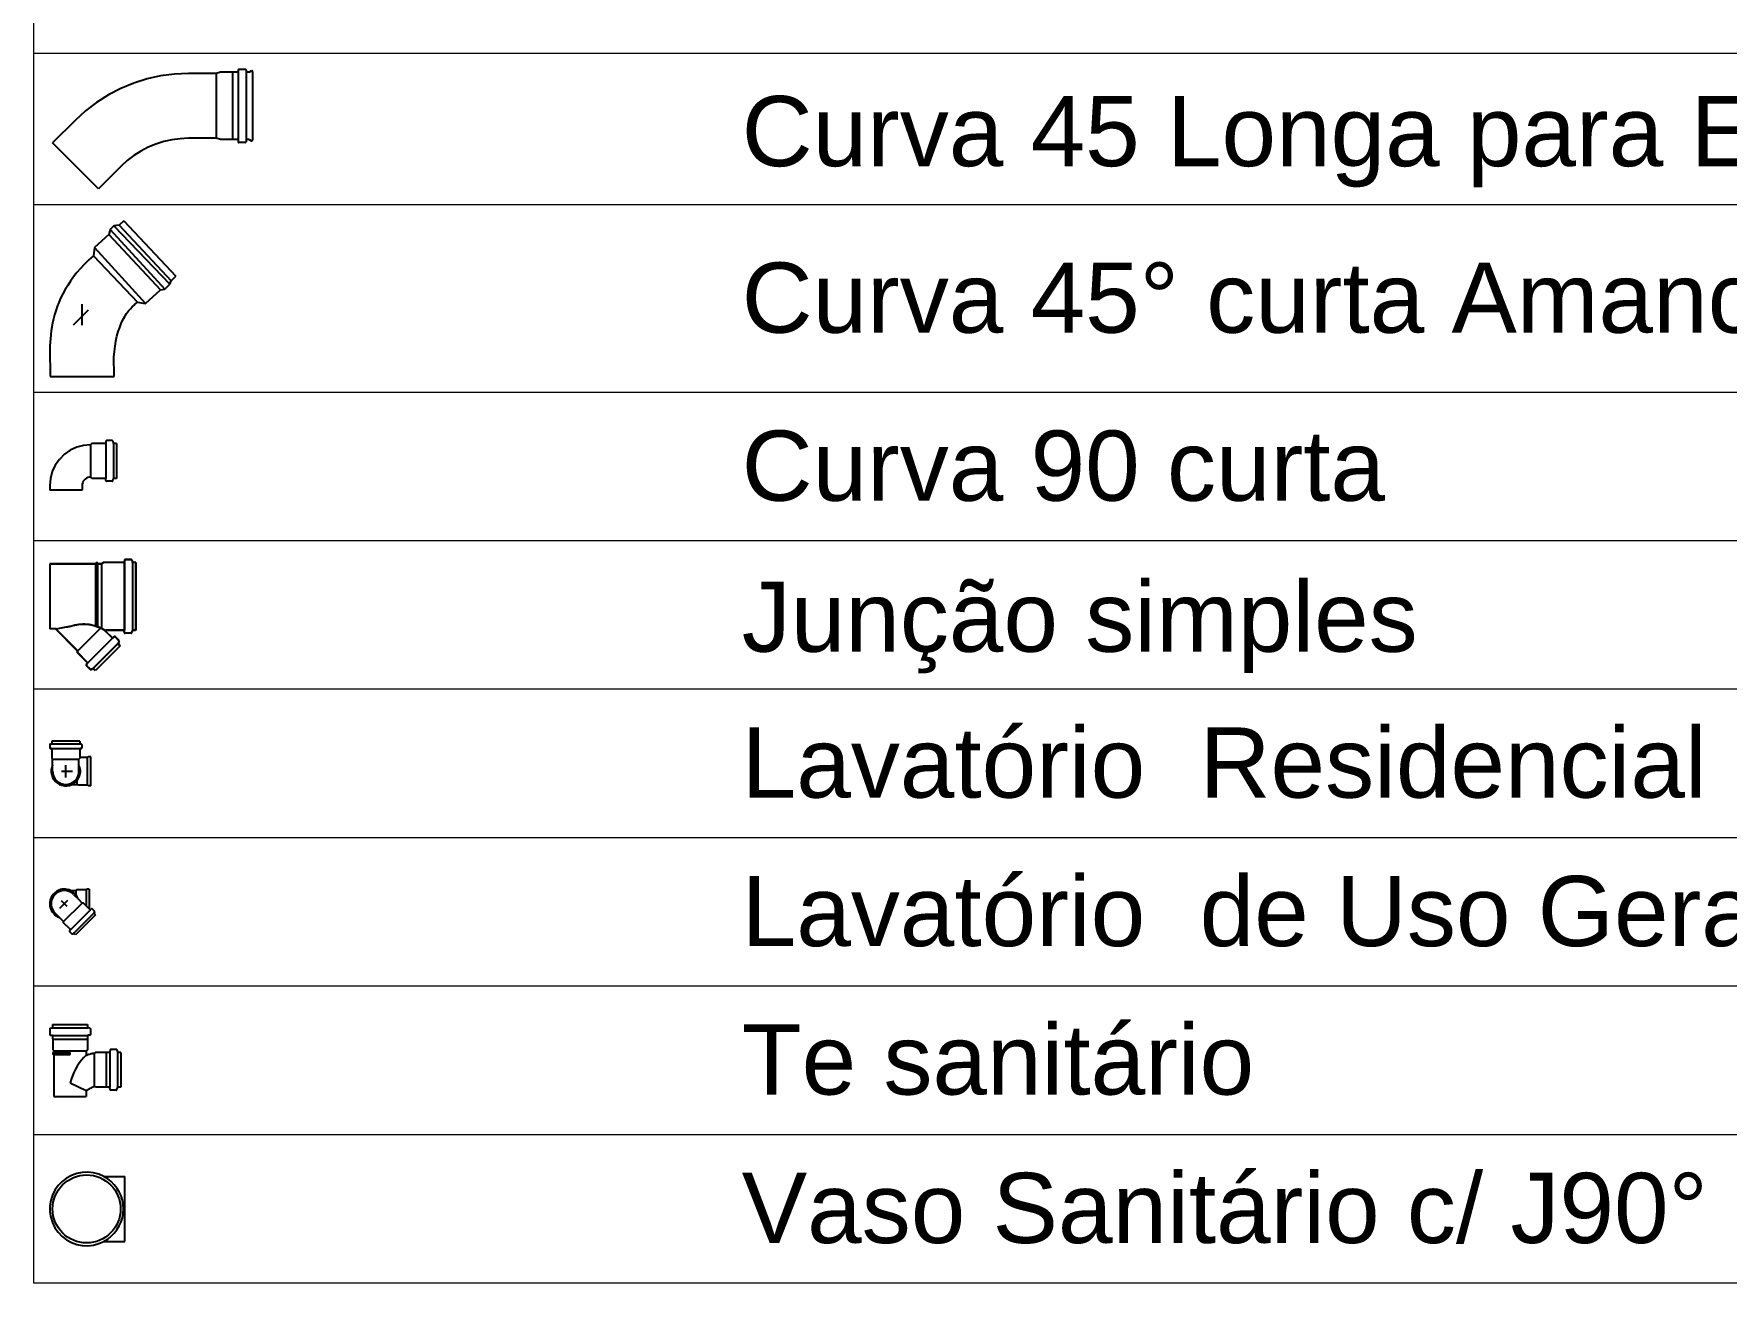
# Model space of a CAD drawing. Header units: millimetres. Extents: x -823 to -490, y -63 to 119.
# Drawn here: x -582.75 to -577.44, y 67.85 to 71.76 of the extents above; entities that cross this region are included whole.
import ezdxf

# ---------------------------------------------------------------- set-up
doc = ezdxf.new("R2010")
doc.units = ezdxf.units.MM
doc.header["$LTSCALE"] = 0.2
doc.header["$MEASUREMENT"] = 0
doc.layers.add('DI-Tabelas', color=7, linetype='Continuous', lineweight=5)
doc.layers.add('Simbolos', color=5, linetype='Continuous')
doc.layers.add('Simbolos_int', color=2, linetype='Continuous')
doc.styles.add('Arial', font='arial.ttf')

msp = doc.modelspace()

# ---------------------------------------------------------------- linework, layer by layer
at = {"layer": 'DI-Tabelas'}
for p, q in [((-582.7469, 71.6999), (-582.7469, 72.1651)), ((-580.5789, 71.6999), (-582.7469, 71.6999)), ((-582.7469, 71.2255), (-582.7469, 71.6999)), ((-574.6792, 71.6999), (-580.5789, 71.6999)), ((-580.5789, 71.2255), (-582.7469, 71.2255)), ((-582.7469, 70.6376), (-582.7469, 71.2255)), ((-574.6792, 71.2255), (-580.5789, 71.2255)), ((-580.5789, 70.6376), (-582.7469, 70.6376)), ((-582.7469, 70.1724), (-582.7469, 70.6376)), ((-574.6792, 70.6376), (-580.5789, 70.6376)), ((-580.5789, 70.1724), (-582.7469, 70.1724)), ((-582.7469, 69.7072), (-582.7469, 70.1724)), ((-574.6792, 70.1724), (-580.5789, 70.1724)), ((-580.5789, 69.7072), (-582.7469, 69.7072)), ((-582.7469, 69.242), (-582.7469, 69.7072)), ((-574.6792, 69.7072), (-580.5789, 69.7072)), ((-580.5789, 69.242), (-582.7469, 69.242)), ((-582.7469, 68.7768), (-582.7469, 69.242)), ((-574.6792, 69.242), (-580.5789, 69.242)), ((-580.5789, 68.7768), (-582.7469, 68.7768)), ((-582.7469, 68.3116), (-582.7469, 68.7768)), ((-574.6792, 68.7768), (-580.5789, 68.7768)), ((-580.5789, 68.3116), (-582.7469, 68.3116)), ((-582.7469, 67.8464), (-582.7469, 68.3116)), ((-574.6792, 68.3116), (-580.5789, 68.3116)), ((-580.5789, 67.8464), (-582.7469, 67.8464)), ((-574.6792, 67.8464), (-580.5789, 67.8464))]:
    msp.add_line(p, q, dxfattribs=at)
at = {"layer": 'Simbolos', "color": 7}
for p, q in [((-582.1756, 71.637), (-582.2625, 71.637)), ((-582.1622, 71.6406), (-582.1756, 71.637)), ((-582.124, 71.6406), (-582.1622, 71.6406)), ((-582.1222, 71.6411), (-582.124, 71.6406)), ((-582.1083, 71.6411), (-582.1222, 71.6411)), ((-582.1063, 71.6479), (-582.1063, 71.4229)), ((-582.0841, 71.6499), (-582.1043, 71.6499)), ((-582.0821, 71.6479), (-582.0821, 71.4229)), ((-582.0722, 71.6411), (-582.0801, 71.6411)), ((-582.0722, 71.6411), (-582.064, 71.6459)), ((-582.0622, 71.6427), (-582.064, 71.6459)), ((-582.0622, 71.6427), (-582.0622, 71.4281)), ((-582.6172, 71.4901), (-582.6881, 71.4192)), ((-582.1756, 71.4338), (-582.2625, 71.4338)), ((-582.1622, 71.4302), (-582.1756, 71.4338)), ((-582.124, 71.4302), (-582.1622, 71.4302)), ((-582.1222, 71.4297), (-582.124, 71.4302)), ((-582.1083, 71.4297), (-582.1222, 71.4297)), ((-582.0722, 71.4297), (-582.0801, 71.4297)), ((-582.0722, 71.4297), (-582.064, 71.425)), ((-582.0622, 71.4281), (-582.064, 71.425)), ((-582.0841, 71.4209), (-582.1043, 71.4209)), ((-582.4735, 71.3464), (-582.5444, 71.2755)), ((-582.4963, 71.1594), (-582.5082, 71.1484)), ((-582.48, 71.1615), (-582.4963, 71.1594)), ((-582.4651, 71.1755), (-582.48, 71.1615)), ((-582.4651, 71.1755), (-582.3023, 71.0014)), ((-582.5122, 71.1329), (-582.5568, 71.0912)), ((-582.5082, 71.1484), (-582.5122, 71.1329)), ((-582.5743, 71.0528), (-582.5878, 71.0397)), ((-582.5596, 71.0659), (-582.5743, 71.0528)), ((-582.5568, 71.0912), (-582.5596, 71.0659)), ((-582.6225, 70.9997), (-582.6323, 70.9862)), ((-582.6119, 71.0132), (-582.6225, 70.9997)), ((-582.6005, 71.0262), (-582.6119, 71.0132)), ((-582.5878, 71.0397), (-582.6005, 71.0262)), ((-582.317, 70.9874), (-582.3023, 71.0014)), ((-582.6564, 70.9462), (-582.663, 70.9331)), ((-582.6491, 70.9597), (-582.6564, 70.9462)), ((-582.6409, 70.9731), (-582.6491, 70.9597)), ((-582.6323, 70.9862), (-582.6409, 70.9731)), ((-582.3971, 70.916), (-582.3501, 70.9593)), ((-582.3501, 70.9593), (-582.3362, 70.9613)), ((-582.3362, 70.9613), (-582.3203, 70.9764)), ((-582.3203, 70.9764), (-582.317, 70.9874)), ((-582.6785, 70.8935), (-582.6822, 70.8804)), ((-582.674, 70.9066), (-582.6785, 70.8935)), ((-582.6687, 70.9196), (-582.674, 70.9066)), ((-582.663, 70.9331), (-582.6687, 70.9196)), ((-582.4563, 70.8845), (-582.4506, 70.8931)), ((-582.4506, 70.8931), (-582.4444, 70.9)), ((-582.4444, 70.9), (-582.4387, 70.9062)), ((-582.4387, 70.9062), (-582.433, 70.9111)), ((-582.433, 70.9111), (-582.4301, 70.9139)), ((-582.4301, 70.9139), (-582.4269, 70.9164)), ((-582.4269, 70.9164), (-582.422, 70.92)), ((-582.422, 70.92), (-582.3971, 70.916)), ((-582.6883, 70.8551), (-582.6924, 70.8302)), ((-582.6854, 70.8678), (-582.6883, 70.8551)), ((-582.6822, 70.8804), (-582.6854, 70.8678)), ((-582.4824, 70.8281), (-582.4779, 70.8412)), ((-582.4779, 70.8412), (-582.473, 70.8539)), ((-582.473, 70.8539), (-582.4677, 70.8649)), ((-582.4677, 70.8649), (-582.462, 70.8755)), ((-582.462, 70.8755), (-582.4563, 70.8845)), ((-582.6952, 70.8065), (-582.6965, 70.7832)), ((-582.6924, 70.8302), (-582.6952, 70.8065)), ((-582.4926, 70.7828), (-582.4898, 70.7987)), ((-582.4898, 70.7987), (-582.4865, 70.8138)), ((-582.4865, 70.8138), (-582.4824, 70.8281)), ((-582.6965, 70.7832), (-582.6969, 70.7616)), ((-582.6969, 70.7616), (-582.6965, 70.7407)), ((-582.6965, 70.7407), (-582.6957, 70.7215)), ((-582.4963, 70.7297), (-582.4959, 70.7485)), ((-582.4959, 70.7485), (-582.4947, 70.766)), ((-582.4947, 70.766), (-582.4926, 70.7828)), ((-582.6957, 70.7215), (-582.6962, 70.6876)), ((-582.6962, 70.6876), (-582.4955, 70.6876)), ((-582.4955, 70.7105), (-582.4963, 70.7297)), ((-582.4955, 70.6876), (-582.4955, 70.7105)), ((-582.4955, 70.6905), (-582.4955, 70.7003)), ((-582.5654, 70.4776), (-582.5694, 70.4736)), ((-582.5235, 70.4776), (-582.5654, 70.4776)), ((-582.5211, 70.4847), (-582.5215, 70.4794)), ((-582.5015, 70.4865), (-582.5191, 70.4865)), ((-582.4996, 70.485), (-582.498, 70.4791)), ((-582.4874, 70.4776), (-582.4961, 70.4776)), ((-582.4874, 70.4776), (-582.4874, 70.3682)), ((-582.5654, 70.3682), (-582.5694, 70.3722)), ((-582.5235, 70.3682), (-582.5654, 70.3682)), ((-582.5211, 70.3611), (-582.5215, 70.3664)), ((-582.4996, 70.3608), (-582.498, 70.3667)), ((-582.4874, 70.3682), (-582.4961, 70.3682)), ((-582.6969, 70.3457), (-582.6969, 70.3317)), ((-582.5955, 70.3457), (-582.5955, 70.3317)), ((-582.5015, 70.3593), (-582.5191, 70.3593)), ((-582.5529, 70.0997), (-582.6969, 70.0997)), ((-582.6969, 70.0997), (-582.6969, 69.8965)), ((-582.5524, 70.1002), (-582.6964, 70.1002)), ((-582.6964, 70.1002), (-582.6964, 69.897)), ((-582.5529, 70.0997), (-582.5526, 70.1027)), ((-582.5468, 70.1027), (-582.5526, 70.1027)), ((-582.5524, 70.1002), (-582.5521, 70.1032)), ((-582.5463, 70.1032), (-582.5521, 70.1032)), ((-582.5465, 70.0997), (-582.5468, 70.1027)), ((-582.5341, 70.0997), (-582.5465, 70.0997)), ((-582.546, 70.1002), (-582.5463, 70.1032)), ((-582.5336, 70.1002), (-582.546, 70.1002)), ((-582.5292, 70.1046), (-582.5341, 70.0997)), ((-582.5287, 70.1051), (-582.5336, 70.1002)), ((-582.4655, 70.1046), (-582.5292, 70.1046)), ((-582.465, 70.1051), (-582.5287, 70.1051)), ((-582.4631, 70.1116), (-582.4636, 70.1064)), ((-582.4626, 70.1121), (-582.4631, 70.1069)), ((-582.4422, 70.1134), (-582.4611, 70.1134)), ((-582.4417, 70.1139), (-582.4606, 70.1139)), ((-582.4403, 70.1119), (-582.4387, 70.1061)), ((-582.4398, 70.1124), (-582.4382, 70.1066)), ((-582.4279, 70.1046), (-582.4368, 70.1046)), ((-582.4274, 70.1051), (-582.4363, 70.1051)), ((-582.4279, 70.1046), (-582.4279, 69.8916)), ((-582.4274, 70.1051), (-582.4274, 69.8921)), ((-582.679, 69.8965), (-582.6969, 69.8965)), ((-582.6785, 69.897), (-582.6964, 69.897)), ((-582.6097, 69.8273), (-582.679, 69.8965)), ((-582.6092, 69.8278), (-582.6785, 69.897)), ((-582.502, 69.8686), (-582.5216, 69.8882)), ((-582.5015, 69.8691), (-582.5211, 69.8887)), ((-582.4655, 69.8916), (-582.5202, 69.8916)), ((-582.465, 69.8921), (-582.5197, 69.8921)), ((-582.4631, 69.8846), (-582.4636, 69.8898)), ((-582.4626, 69.8851), (-582.4631, 69.8903)), ((-582.4403, 69.8843), (-582.4387, 69.8901)), ((-582.4398, 69.8848), (-582.4382, 69.8906)), ((-582.4279, 69.8916), (-582.4368, 69.8916)), ((-582.4274, 69.8921), (-582.4363, 69.8921)), ((-582.4765, 69.8431), (-582.5538, 69.7657)), ((-582.476, 69.8436), (-582.5533, 69.7662)), ((-582.4953, 69.8719), (-582.4993, 69.8685)), ((-582.4948, 69.8724), (-582.4988, 69.869)), ((-582.4802, 69.8594), (-582.4926, 69.8718)), ((-582.4797, 69.8599), (-582.4921, 69.8723)), ((-582.4799, 69.8569), (-582.4829, 69.8516)), ((-582.4765, 69.8431), (-582.4826, 69.8492)), ((-582.4794, 69.8574), (-582.4824, 69.8521)), ((-582.476, 69.8436), (-582.4821, 69.8497)), ((-582.4422, 69.8828), (-582.4611, 69.8828)), ((-582.4417, 69.8833), (-582.4606, 69.8833)), ((-582.6097, 69.8216), (-582.6097, 69.8273)), ((-582.5794, 69.7912), (-582.6097, 69.8216)), ((-582.6092, 69.8221), (-582.6092, 69.8278)), ((-582.5789, 69.7917), (-582.6092, 69.8221)), ((-582.5826, 69.7845), (-582.5792, 69.7885)), ((-582.5701, 69.7694), (-582.5825, 69.7818)), ((-582.5821, 69.785), (-582.5787, 69.789)), ((-582.5696, 69.7699), (-582.582, 69.7823)), ((-582.5677, 69.7691), (-582.5624, 69.7722)), ((-582.5672, 69.7696), (-582.5619, 69.7727)), ((-582.5538, 69.7657), (-582.56, 69.7718)), ((-582.5533, 69.7662), (-582.5595, 69.7723)), ((-582.6969, 69.5335), (-582.6969, 69.524)), ((-582.6954, 69.5355), (-582.6924, 69.5363)), ((-582.6951, 69.522), (-582.6927, 69.5218)), ((-582.6027, 69.5444), (-582.6909, 69.5444)), ((-582.6909, 69.5444), (-582.6909, 69.5382)), ((-582.6909, 69.5198), (-582.6909, 69.4914)), ((-582.6027, 69.5444), (-582.6027, 69.5382)), ((-582.6027, 69.5198), (-582.6027, 69.4914)), ((-582.5982, 69.5355), (-582.6012, 69.5363)), ((-582.5985, 69.522), (-582.6009, 69.5218)), ((-582.5967, 69.5335), (-582.5967, 69.524)), ((-582.6909, 69.4914), (-582.688, 69.4885)), ((-582.688, 69.47), (-582.688, 69.4885)), ((-582.688, 69.4504), (-582.688, 69.47)), ((-582.6027, 69.4914), (-582.6056, 69.4885)), ((-582.6056, 69.47), (-582.6056, 69.4885)), ((-582.6056, 69.4504), (-582.6056, 69.47)), ((-582.5788, 69.494), (-582.6027, 69.494)), ((-582.5768, 69.496), (-582.5788, 69.494)), ((-582.5688, 69.496), (-582.5768, 69.496)), ((-582.5688, 69.4048), (-582.5688, 69.496)), ((-582.6272, 69.4092), (-582.6112, 69.4092)), ((-582.6088, 69.4068), (-582.6112, 69.4092)), ((-582.5788, 69.4068), (-582.6088, 69.4068)), ((-582.5768, 69.4048), (-582.5788, 69.4068)), ((-582.5688, 69.4048), (-582.5768, 69.4048)), ((-582.6317, 69.0766), (-582.6157, 69.0766)), ((-582.6222, 69.0646), (-582.6084, 69.0508)), ((-582.6133, 69.079), (-582.6157, 69.0766)), ((-582.5833, 69.079), (-582.6133, 69.079)), ((-582.6084, 69.0508), (-582.5952, 69.0376)), ((-582.5911, 69.0376), (-582.5952, 69.0376)), ((-582.5711, 69.0176), (-582.5911, 69.0376)), ((-582.5813, 69.081), (-582.5833, 69.079)), ((-582.5733, 69.081), (-582.5813, 69.081)), ((-582.5733, 69.081), (-582.5733, 69.0198)), ((-582.6804, 69.0063), (-582.6666, 68.9925)), ((-582.6666, 68.9925), (-582.6535, 68.9794)), ((-582.5536, 69.0002), (-582.616, 68.9378)), ((-582.5665, 69.019), (-582.5684, 69.0175)), ((-582.5571, 69.0121), (-582.5639, 69.0189)), ((-582.5568, 69.0097), (-582.5583, 69.0069)), ((-582.5536, 69.0002), (-582.558, 69.0045)), ((-582.6535, 68.9753), (-582.6535, 68.9794)), ((-582.6334, 68.9552), (-582.6535, 68.9753)), ((-582.6348, 68.9507), (-582.6333, 68.9525)), ((-582.628, 68.9412), (-582.6347, 68.948)), ((-582.6255, 68.9409), (-582.6228, 68.9425)), ((-582.616, 68.9378), (-582.6204, 68.9422)), ((-582.6969, 68.6431), (-582.6969, 68.6255)), ((-582.6954, 68.645), (-582.6895, 68.6466)), ((-582.6951, 68.6235), (-582.6898, 68.6231)), ((-582.688, 68.6572), (-582.5786, 68.6572)), ((-582.688, 68.6572), (-582.688, 68.6485)), ((-582.688, 68.6211), (-582.688, 68.6117)), ((-582.5786, 68.6572), (-582.5786, 68.6485)), ((-582.5786, 68.6211), (-582.5786, 68.6117)), ((-582.5712, 68.645), (-582.5771, 68.6466)), ((-582.5715, 68.6235), (-582.5768, 68.6231)), ((-582.5697, 68.6431), (-582.5697, 68.6255)), ((-582.688, 68.6117), (-582.6876, 68.6113)), ((-582.6876, 68.6113), (-582.6876, 68.5777)), ((-582.6876, 68.5777), (-582.684, 68.5741)), ((-582.684, 68.5689), (-582.687, 68.5687)), ((-582.687, 68.5687), (-582.687, 68.5628)), ((-582.684, 68.5625), (-582.687, 68.5628)), ((-582.684, 68.5741), (-582.684, 68.5689)), ((-582.684, 68.5625), (-582.684, 68.4312)), ((-582.579, 68.5777), (-582.5826, 68.5741)), ((-582.5826, 68.5741), (-582.5826, 68.5632)), ((-582.5786, 68.6117), (-582.579, 68.6113)), ((-582.579, 68.6113), (-582.579, 68.5777)), ((-582.554, 68.5693), (-582.5566, 68.5667)), ((-582.5204, 68.5693), (-582.554, 68.5693)), ((-582.52, 68.5697), (-582.5204, 68.5693)), ((-582.5106, 68.5697), (-582.52, 68.5697)), ((-582.5082, 68.5768), (-582.5086, 68.5715)), ((-582.4886, 68.5786), (-582.5062, 68.5786)), ((-582.4867, 68.5771), (-582.4851, 68.5712)), ((-582.4745, 68.5697), (-582.4832, 68.5697)), ((-582.4745, 68.5697), (-582.4745, 68.4603)), ((-582.6333, 68.4739), (-582.5826, 68.4496)), ((-582.554, 68.4607), (-582.5558, 68.4626)), ((-582.5204, 68.4607), (-582.554, 68.4607)), ((-582.52, 68.4603), (-582.5204, 68.4607)), ((-582.5106, 68.4603), (-582.52, 68.4603)), ((-582.5082, 68.4532), (-582.5086, 68.4585)), ((-582.4867, 68.4529), (-582.4851, 68.4588)), ((-582.4745, 68.4603), (-582.4832, 68.4603)), ((-582.5826, 68.4496), (-582.5826, 68.4312)), ((-582.4886, 68.4514), (-582.5062, 68.4514)), ((-582.5271, 68.1806), (-582.4616, 68.1806)), ((-582.5271, 67.9774), (-582.4616, 67.9774))]:
    msp.add_line(p, q, dxfattribs=at)
for points in [[(-582.2625, 71.637), (-582.3062, 71.6351), (-582.3496, 71.6294), (-582.3923, 71.6199), (-582.434, 71.6068), (-582.4745, 71.59), (-582.5133, 71.5698), (-582.5502, 71.5463), (-582.5849, 71.5197), (-582.6172, 71.4901)], [(-582.1083, 71.6411), (-582.1079, 71.6411), (-582.1076, 71.6412), (-582.1073, 71.6414), (-582.107, 71.6416), (-582.1067, 71.6418), (-582.1065, 71.6421), (-582.1064, 71.6424), (-582.1063, 71.6428), (-582.1063, 71.6431)], [(-582.1043, 71.6499), (-582.1046, 71.6499), (-582.105, 71.6498), (-582.1053, 71.6496), (-582.1056, 71.6494), (-582.1058, 71.6492), (-582.106, 71.6489), (-582.1062, 71.6486), (-582.1062, 71.6483), (-582.1063, 71.6479)], [(-582.0821, 71.6479), (-582.0821, 71.6481), (-582.0821, 71.6483), (-582.0821, 71.6484), (-582.0822, 71.6486), (-582.0823, 71.6488), (-582.0823, 71.6489), (-582.0824, 71.6491), (-582.0825, 71.6492), (-582.0827, 71.6493), (-582.0828, 71.6494), (-582.0829, 71.6496), (-582.0831, 71.6496), (-582.0832, 71.6497), (-582.0834, 71.6498), (-582.0836, 71.6498), (-582.0837, 71.6499), (-582.0839, 71.6499), (-582.0841, 71.6499)], [(-582.0821, 71.6431), (-582.082, 71.6428), (-582.082, 71.6424), (-582.0818, 71.6421), (-582.0816, 71.6418), (-582.0814, 71.6416), (-582.0811, 71.6414), (-582.0808, 71.6412), (-582.0804, 71.6411), (-582.0801, 71.6411)], [(-582.2625, 71.4338), (-582.2885, 71.4327), (-582.3143, 71.4293), (-582.3397, 71.4236), (-582.3646, 71.4158), (-582.3886, 71.4059), (-582.4117, 71.3938), (-582.4336, 71.3798), (-582.4543, 71.364), (-582.4735, 71.3464)], [(-582.1063, 71.4277), (-582.1063, 71.4281), (-582.1064, 71.4284), (-582.1065, 71.4287), (-582.1067, 71.429), (-582.107, 71.4292), (-582.1073, 71.4294), (-582.1076, 71.4296), (-582.1079, 71.4297), (-582.1083, 71.4297)], [(-582.1063, 71.4229), (-582.1063, 71.4227), (-582.1062, 71.4226), (-582.1062, 71.4224), (-582.1062, 71.4222), (-582.1061, 71.4221), (-582.106, 71.4219), (-582.1059, 71.4218), (-582.1058, 71.4216), (-582.1057, 71.4215), (-582.1056, 71.4214), (-582.1054, 71.4213), (-582.1053, 71.4212), (-582.1051, 71.4211), (-582.105, 71.421), (-582.1048, 71.421), (-582.1046, 71.4209), (-582.1044, 71.4209), (-582.1043, 71.4209)], [(-582.0841, 71.4209), (-582.0837, 71.4209), (-582.0834, 71.421), (-582.0831, 71.4212), (-582.0828, 71.4214), (-582.0825, 71.4216), (-582.0823, 71.4219), (-582.0822, 71.4222), (-582.0821, 71.4226), (-582.0821, 71.4229)], [(-582.0801, 71.4297), (-582.0804, 71.4297), (-582.0808, 71.4296), (-582.0811, 71.4294), (-582.0814, 71.4292), (-582.0816, 71.429), (-582.0818, 71.4287), (-582.082, 71.4284), (-582.082, 71.4281), (-582.0821, 71.4277)], [(-582.569, 70.4736), (-582.5912, 70.4717), (-582.6127, 70.4659), (-582.6329, 70.4565), (-582.6512, 70.4437), (-582.667, 70.4279), (-582.6798, 70.4097), (-582.6892, 70.3895), (-582.6949, 70.3679), (-582.6969, 70.3457)], [(-582.5235, 70.4776), (-582.5232, 70.4776), (-582.5229, 70.4777), (-582.5226, 70.4779), (-582.5223, 70.478), (-582.5221, 70.4783), (-582.5219, 70.4785), (-582.5217, 70.4788), (-582.5216, 70.4791), (-582.5215, 70.4794)], [(-582.5191, 70.4865), (-582.5194, 70.4865), (-582.5197, 70.4864), (-582.52, 70.4863), (-582.5203, 70.4861), (-582.5205, 70.4859), (-582.5207, 70.4856), (-582.5209, 70.4853), (-582.521, 70.485), (-582.5211, 70.4847)], [(-582.4996, 70.485), (-582.4997, 70.4853), (-582.4998, 70.4856), (-582.5, 70.4858), (-582.5002, 70.486), (-582.5005, 70.4862), (-582.5007, 70.4863), (-582.501, 70.4864), (-582.5013, 70.4865), (-582.5015, 70.4865)], [(-582.498, 70.4791), (-582.4979, 70.4788), (-582.4978, 70.4786), (-582.4976, 70.4783), (-582.4974, 70.4781), (-582.4972, 70.4779), (-582.4969, 70.4778), (-582.4967, 70.4777), (-582.4964, 70.4776), (-582.4961, 70.4776)], [(-582.569, 70.3722), (-582.5736, 70.3718), (-582.5781, 70.3706), (-582.5822, 70.3687), (-582.586, 70.366), (-582.5893, 70.3628), (-582.5919, 70.359), (-582.5939, 70.3548), (-582.5951, 70.3503), (-582.5955, 70.3457)], [(-582.5215, 70.3664), (-582.5216, 70.3667), (-582.5217, 70.367), (-582.5219, 70.3673), (-582.5221, 70.3676), (-582.5223, 70.3678), (-582.5226, 70.368), (-582.5229, 70.3681), (-582.5232, 70.3682), (-582.5235, 70.3682)], [(-582.4961, 70.3682), (-582.4964, 70.3682), (-582.4967, 70.3681), (-582.4969, 70.368), (-582.4972, 70.3679), (-582.4974, 70.3677), (-582.4976, 70.3675), (-582.4978, 70.3673), (-582.4979, 70.367), (-582.498, 70.3667)], [(-582.5211, 70.3611), (-582.521, 70.3608), (-582.5209, 70.3605), (-582.5207, 70.3602), (-582.5205, 70.36), (-582.5203, 70.3597), (-582.52, 70.3596), (-582.5197, 70.3594), (-582.5194, 70.3593), (-582.5191, 70.3593)], [(-582.5015, 70.3593), (-582.5013, 70.3593), (-582.501, 70.3594), (-582.5007, 70.3595), (-582.5005, 70.3596), (-582.5002, 70.3598), (-582.5, 70.36), (-582.4998, 70.3603), (-582.4997, 70.3605), (-582.4996, 70.3608)], [(-582.4655, 70.1046), (-582.4652, 70.1046), (-582.4649, 70.1047), (-582.4646, 70.1049), (-582.4643, 70.105), (-582.4641, 70.1053), (-582.4639, 70.1055), (-582.4637, 70.1058), (-582.4636, 70.1061), (-582.4636, 70.1064)], [(-582.465, 70.1051), (-582.4647, 70.1051), (-582.4644, 70.1052), (-582.4641, 70.1054), (-582.4638, 70.1055), (-582.4636, 70.1058), (-582.4634, 70.106), (-582.4632, 70.1063), (-582.4631, 70.1066), (-582.4631, 70.1069)], [(-582.4611, 70.1134), (-582.4615, 70.1134), (-582.4618, 70.1133), (-582.4621, 70.1132), (-582.4624, 70.113), (-582.4626, 70.1128), (-582.4628, 70.1125), (-582.463, 70.1122), (-582.4631, 70.1119), (-582.4631, 70.1116)], [(-582.4606, 70.1139), (-582.461, 70.1139), (-582.4613, 70.1138), (-582.4616, 70.1137), (-582.4619, 70.1135), (-582.4621, 70.1133), (-582.4623, 70.113), (-582.4625, 70.1127), (-582.4626, 70.1124), (-582.4626, 70.1121)], [(-582.4403, 70.1119), (-582.4404, 70.1122), (-582.4405, 70.1125), (-582.4407, 70.1127), (-582.4409, 70.1129), (-582.4411, 70.1131), (-582.4414, 70.1132), (-582.4416, 70.1133), (-582.4419, 70.1134), (-582.4422, 70.1134)], [(-582.4398, 70.1124), (-582.4399, 70.1127), (-582.44, 70.113), (-582.4402, 70.1132), (-582.4404, 70.1134), (-582.4406, 70.1136), (-582.4409, 70.1137), (-582.4411, 70.1138), (-582.4414, 70.1139), (-582.4417, 70.1139)], [(-582.4387, 70.1061), (-582.4386, 70.1058), (-582.4385, 70.1056), (-582.4383, 70.1053), (-582.4381, 70.1051), (-582.4379, 70.105), (-582.4376, 70.1048), (-582.4374, 70.1047), (-582.4371, 70.1046), (-582.4368, 70.1046)], [(-582.4382, 70.1066), (-582.4381, 70.1063), (-582.438, 70.1061), (-582.4378, 70.1058), (-582.4376, 70.1056), (-582.4374, 70.1055), (-582.4371, 70.1053), (-582.4369, 70.1052), (-582.4366, 70.1051), (-582.4363, 70.1051)], [(-582.6773, 69.8956), (-582.6775, 69.8958), (-582.6776, 69.896), (-582.6778, 69.8961), (-582.678, 69.8962), (-582.6782, 69.8963), (-582.6784, 69.8964), (-582.6786, 69.8965), (-582.6788, 69.8965), (-582.679, 69.8965)], [(-582.6768, 69.8961), (-582.677, 69.8963), (-582.6771, 69.8965), (-582.6773, 69.8966), (-582.6775, 69.8967), (-582.6777, 69.8968), (-582.6779, 69.8969), (-582.6781, 69.897), (-582.6783, 69.897), (-582.6785, 69.897)], [(-582.5202, 69.8916), (-582.5205, 69.8916), (-582.5207, 69.8916), (-582.521, 69.8915), (-582.5212, 69.8914), (-582.5214, 69.8912), (-582.5216, 69.891), (-582.5218, 69.8908), (-582.5219, 69.8906), (-582.5221, 69.8904), (-582.5221, 69.8901), (-582.5222, 69.8899), (-582.5222, 69.8896), (-582.5222, 69.8894), (-582.5221, 69.8891), (-582.5221, 69.8889), (-582.5219, 69.8886), (-582.5218, 69.8884), (-582.5216, 69.8882)], [(-582.5197, 69.8921), (-582.52, 69.8921), (-582.5202, 69.8921), (-582.5205, 69.892), (-582.5207, 69.8919), (-582.5209, 69.8917), (-582.5211, 69.8915), (-582.5213, 69.8913), (-582.5214, 69.8911), (-582.5216, 69.8909), (-582.5216, 69.8906), (-582.5217, 69.8904), (-582.5217, 69.8901), (-582.5217, 69.8899), (-582.5216, 69.8896), (-582.5216, 69.8894), (-582.5214, 69.8891), (-582.5213, 69.8889), (-582.5211, 69.8887)], [(-582.4636, 69.8898), (-582.4636, 69.8901), (-582.4637, 69.8904), (-582.4639, 69.8907), (-582.4641, 69.891), (-582.4643, 69.8912), (-582.4646, 69.8914), (-582.4649, 69.8915), (-582.4652, 69.8916), (-582.4655, 69.8916)], [(-582.4631, 69.8903), (-582.4631, 69.8906), (-582.4632, 69.8909), (-582.4634, 69.8912), (-582.4636, 69.8915), (-582.4638, 69.8917), (-582.4641, 69.8919), (-582.4644, 69.892), (-582.4647, 69.8921), (-582.465, 69.8921)], [(-582.4626, 69.8851), (-582.4626, 69.8848), (-582.4625, 69.8845), (-582.4623, 69.8842), (-582.4621, 69.884), (-582.4619, 69.8837), (-582.4616, 69.8836), (-582.4613, 69.8834), (-582.461, 69.8833), (-582.4606, 69.8833)], [(-582.4368, 69.8916), (-582.4371, 69.8916), (-582.4374, 69.8915), (-582.4376, 69.8914), (-582.4379, 69.8913), (-582.4381, 69.8911), (-582.4383, 69.8909), (-582.4385, 69.8907), (-582.4386, 69.8904), (-582.4387, 69.8901)], [(-582.4363, 69.8921), (-582.4366, 69.8921), (-582.4369, 69.892), (-582.4371, 69.8919), (-582.4374, 69.8918), (-582.4376, 69.8916), (-582.4378, 69.8914), (-582.438, 69.8912), (-582.4381, 69.8909), (-582.4382, 69.8906)], [(-582.502, 69.8686), (-582.5018, 69.8684), (-582.5015, 69.8682), (-582.5012, 69.8681), (-582.5009, 69.868), (-582.5005, 69.868), (-582.5002, 69.8681), (-582.4999, 69.8682), (-582.4996, 69.8683), (-582.4993, 69.8685)], [(-582.5015, 69.8691), (-582.5013, 69.8689), (-582.501, 69.8687), (-582.5007, 69.8686), (-582.5004, 69.8685), (-582.5, 69.8685), (-582.4997, 69.8686), (-582.4994, 69.8687), (-582.4991, 69.8688), (-582.4988, 69.869)], [(-582.4926, 69.8718), (-582.4928, 69.872), (-582.4931, 69.8721), (-582.4934, 69.8723), (-582.4937, 69.8723), (-582.4941, 69.8723), (-582.4944, 69.8723), (-582.4947, 69.8722), (-582.495, 69.8721), (-582.4953, 69.8719)], [(-582.4921, 69.8723), (-582.4923, 69.8725), (-582.4926, 69.8726), (-582.4929, 69.8728), (-582.4932, 69.8728), (-582.4936, 69.8728), (-582.4939, 69.8728), (-582.4942, 69.8727), (-582.4945, 69.8726), (-582.4948, 69.8724)], [(-582.4829, 69.8516), (-582.4831, 69.8514), (-582.4832, 69.8511), (-582.4832, 69.8508), (-582.4832, 69.8505), (-582.4832, 69.8502), (-582.4831, 69.8499), (-582.483, 69.8497), (-582.4828, 69.8494), (-582.4826, 69.8492)], [(-582.4824, 69.8521), (-582.4826, 69.8519), (-582.4827, 69.8516), (-582.4827, 69.8513), (-582.4827, 69.851), (-582.4827, 69.8507), (-582.4826, 69.8504), (-582.4825, 69.8502), (-582.4823, 69.8499), (-582.4821, 69.8497)], [(-582.4799, 69.8569), (-582.4797, 69.8572), (-582.4796, 69.8575), (-582.4796, 69.8578), (-582.4796, 69.8581), (-582.4796, 69.8583), (-582.4797, 69.8586), (-582.4798, 69.8589), (-582.48, 69.8591), (-582.4802, 69.8594)], [(-582.4794, 69.8574), (-582.4792, 69.8577), (-582.4791, 69.858), (-582.4791, 69.8583), (-582.4791, 69.8586), (-582.4791, 69.8588), (-582.4792, 69.8591), (-582.4793, 69.8594), (-582.4795, 69.8596), (-582.4797, 69.8599)], [(-582.4631, 69.8846), (-582.4631, 69.8843), (-582.463, 69.884), (-582.4628, 69.8837), (-582.4626, 69.8835), (-582.4624, 69.8832), (-582.4621, 69.8831), (-582.4618, 69.8829), (-582.4615, 69.8828), (-582.4611, 69.8828)], [(-582.4422, 69.8828), (-582.4419, 69.8828), (-582.4416, 69.8829), (-582.4414, 69.883), (-582.4411, 69.8832), (-582.4409, 69.8833), (-582.4407, 69.8835), (-582.4405, 69.8838), (-582.4404, 69.884), (-582.4403, 69.8843)], [(-582.4417, 69.8833), (-582.4414, 69.8833), (-582.4411, 69.8834), (-582.4409, 69.8835), (-582.4406, 69.8837), (-582.4404, 69.8838), (-582.4402, 69.884), (-582.44, 69.8843), (-582.4399, 69.8845), (-582.4398, 69.8848)], [(-582.5826, 69.7845), (-582.5828, 69.7842), (-582.583, 69.7839), (-582.5831, 69.7836), (-582.5831, 69.7833), (-582.5831, 69.783), (-582.583, 69.7826), (-582.5829, 69.7823), (-582.5827, 69.7821), (-582.5825, 69.7818)], [(-582.5821, 69.785), (-582.5823, 69.7847), (-582.5825, 69.7844), (-582.5826, 69.7841), (-582.5826, 69.7838), (-582.5826, 69.7835), (-582.5825, 69.7831), (-582.5824, 69.7828), (-582.5822, 69.7826), (-582.582, 69.7823)], [(-582.5793, 69.7885), (-582.5791, 69.7888), (-582.5789, 69.7891), (-582.5788, 69.7894), (-582.5788, 69.7897), (-582.5788, 69.7901), (-582.5789, 69.7904), (-582.579, 69.7907), (-582.5792, 69.791), (-582.5794, 69.7912)], [(-582.5788, 69.789), (-582.5786, 69.7893), (-582.5784, 69.7896), (-582.5783, 69.7899), (-582.5783, 69.7902), (-582.5783, 69.7906), (-582.5784, 69.7909), (-582.5785, 69.7912), (-582.5787, 69.7915), (-582.5789, 69.7917)], [(-582.5701, 69.7694), (-582.5699, 69.7692), (-582.5697, 69.7691), (-582.5694, 69.7689), (-582.5691, 69.7689), (-582.5688, 69.7688), (-582.5685, 69.7688), (-582.5682, 69.7689), (-582.568, 69.769), (-582.5677, 69.7691)], [(-582.5696, 69.7699), (-582.5694, 69.7697), (-582.5692, 69.7696), (-582.5689, 69.7694), (-582.5686, 69.7694), (-582.5683, 69.7693), (-582.568, 69.7693), (-582.5677, 69.7694), (-582.5675, 69.7695), (-582.5672, 69.7696)], [(-582.56, 69.7719), (-582.5602, 69.772), (-582.5604, 69.7722), (-582.5607, 69.7723), (-582.561, 69.7724), (-582.5613, 69.7724), (-582.5616, 69.7724), (-582.5619, 69.7724), (-582.5621, 69.7723), (-582.5624, 69.7722)], [(-582.5595, 69.7724), (-582.5597, 69.7725), (-582.5599, 69.7727), (-582.5602, 69.7728), (-582.5605, 69.7729), (-582.5608, 69.7729), (-582.5611, 69.7729), (-582.5614, 69.7729), (-582.5616, 69.7728), (-582.5619, 69.7727)], [(-582.6954, 69.5355), (-582.6957, 69.5354), (-582.6959, 69.5352), (-582.6962, 69.5351), (-582.6964, 69.5349), (-582.6966, 69.5346), (-582.6967, 69.5344), (-582.6968, 69.5341), (-582.6969, 69.5338), (-582.6969, 69.5335)], [(-582.6969, 69.524), (-582.6969, 69.5236), (-582.6968, 69.5233), (-582.6967, 69.523), (-582.6965, 69.5227), (-582.6962, 69.5225), (-582.696, 69.5223), (-582.6957, 69.5221), (-582.6954, 69.522), (-582.6951, 69.522)], [(-582.6909, 69.5198), (-582.6909, 69.5201), (-582.691, 69.5204), (-582.6911, 69.5207), (-582.6913, 69.521), (-582.6915, 69.5213), (-582.6918, 69.5215), (-582.6921, 69.5216), (-582.6924, 69.5217), (-582.6927, 69.5218)], [(-582.6924, 69.5363), (-582.6921, 69.5364), (-582.6918, 69.5365), (-582.6916, 69.5367), (-582.6914, 69.5369), (-582.6912, 69.5371), (-582.6911, 69.5374), (-582.691, 69.5376), (-582.6909, 69.5379), (-582.6909, 69.5382)], [(-582.6027, 69.5382), (-582.6027, 69.5379), (-582.6026, 69.5376), (-582.6025, 69.5374), (-582.6024, 69.5371), (-582.6022, 69.5369), (-582.602, 69.5367), (-582.6017, 69.5365), (-582.6015, 69.5364), (-582.6012, 69.5363)], [(-582.6009, 69.5218), (-582.6012, 69.5217), (-582.6015, 69.5216), (-582.6018, 69.5215), (-582.602, 69.5213), (-582.6023, 69.521), (-582.6025, 69.5207), (-582.6026, 69.5204), (-582.6027, 69.5201), (-582.6027, 69.5198)], [(-582.5985, 69.522), (-582.5982, 69.522), (-582.5979, 69.5221), (-582.5976, 69.5223), (-582.5973, 69.5225), (-582.5971, 69.5227), (-582.5969, 69.523), (-582.5968, 69.5233), (-582.5967, 69.5236), (-582.5967, 69.524)], [(-582.5967, 69.5335), (-582.5967, 69.5338), (-582.5968, 69.5341), (-582.5969, 69.5344), (-582.597, 69.5346), (-582.5972, 69.5349), (-582.5974, 69.5351), (-582.5976, 69.5352), (-582.5979, 69.5354), (-582.5982, 69.5355)], [(-582.688, 69.47), (-582.6897, 69.4658), (-582.691, 69.4615), (-582.6919, 69.4571), (-582.6923, 69.4527), (-582.6923, 69.4482), (-582.6919, 69.4437), (-582.691, 69.4393), (-582.6897, 69.435), (-582.688, 69.4309)], [(-582.688, 69.4504), (-582.6877, 69.4456), (-582.6869, 69.4409), (-582.6855, 69.4363), (-582.6836, 69.4319), (-582.6812, 69.4278), (-582.6783, 69.4239), (-582.675, 69.4205), (-582.6714, 69.4174), (-582.6674, 69.4148), (-582.6631, 69.4126), (-582.6586, 69.411), (-582.6539, 69.4099), (-582.6492, 69.4093), (-582.6444, 69.4093), (-582.6396, 69.4099), (-582.635, 69.411), (-582.6305, 69.4126), (-582.6262, 69.4148), (-582.6222, 69.4174), (-582.6185, 69.4205), (-582.6152, 69.4239), (-582.6124, 69.4278), (-582.61, 69.4319), (-582.6081, 69.4363), (-582.6067, 69.4409), (-582.6059, 69.4456), (-582.6056, 69.4504)], [(-582.6222, 69.0646), (-582.6277, 69.0692), (-582.6339, 69.0728), (-582.6406, 69.0752), (-582.6477, 69.0765), (-582.6549, 69.0765), (-582.6619, 69.0752), (-582.6687, 69.0728), (-582.6749, 69.0692), (-582.6804, 69.0646), (-582.685, 69.0591), (-582.6886, 69.0528), (-582.6911, 69.0461), (-582.6923, 69.039), (-582.6923, 69.0319), (-582.6911, 69.0248), (-582.6886, 69.018), (-582.685, 69.0118), (-582.6804, 69.0063)], [(-582.571, 69.0176), (-582.5708, 69.0174), (-582.5705, 69.0172), (-582.5702, 69.0171), (-582.5699, 69.017), (-582.5696, 69.017), (-582.5692, 69.017), (-582.5689, 69.0171), (-582.5686, 69.0173), (-582.5683, 69.0175)], [(-582.5639, 69.0189), (-582.5641, 69.0191), (-582.5644, 69.0192), (-582.5647, 69.0194), (-582.565, 69.0194), (-582.5653, 69.0194), (-582.5657, 69.0194), (-582.566, 69.0193), (-582.5663, 69.0192), (-582.5666, 69.019)], [(-582.5583, 69.007), (-582.5585, 69.0067), (-582.5586, 69.0064), (-582.5586, 69.0061), (-582.5586, 69.0058), (-582.5586, 69.0056), (-582.5585, 69.0053), (-582.5584, 69.005), (-582.5582, 69.0048), (-582.558, 69.0045)], [(-582.5568, 69.0097), (-582.5567, 69.0099), (-582.5566, 69.0102), (-582.5565, 69.0105), (-582.5565, 69.0108), (-582.5566, 69.0111), (-582.5566, 69.0114), (-582.5568, 69.0116), (-582.5569, 69.0119), (-582.5571, 69.0121)], [(-582.6348, 68.9507), (-582.635, 68.9504), (-582.6352, 68.9501), (-582.6352, 68.9498), (-582.6353, 68.9495), (-582.6353, 68.9492), (-582.6352, 68.9488), (-582.6351, 68.9485), (-582.6349, 68.9483), (-582.6347, 68.948)], [(-582.6333, 68.9525), (-582.6331, 68.9528), (-582.633, 68.9531), (-582.6329, 68.9534), (-582.6328, 68.9537), (-582.6328, 68.954), (-582.6329, 68.9544), (-582.633, 68.9547), (-582.6332, 68.9549), (-582.6334, 68.9552)], [(-582.6279, 68.9412), (-582.6277, 68.9411), (-582.6275, 68.9409), (-582.6272, 68.9408), (-582.6269, 68.9407), (-582.6266, 68.9407), (-582.6264, 68.9407), (-582.6261, 68.9407), (-582.6258, 68.9408), (-582.6255, 68.9409)], [(-582.6204, 68.9422), (-582.6206, 68.9424), (-582.6209, 68.9425), (-582.6211, 68.9426), (-582.6214, 68.9427), (-582.6217, 68.9428), (-582.622, 68.9428), (-582.6223, 68.9427), (-582.6225, 68.9426), (-582.6228, 68.9425)], [(-582.6954, 68.645), (-582.6957, 68.6449), (-582.6959, 68.6448), (-582.6962, 68.6446), (-582.6964, 68.6444), (-582.6966, 68.6442), (-582.6967, 68.6439), (-582.6968, 68.6436), (-582.6969, 68.6433), (-582.6969, 68.6431)], [(-582.6969, 68.6255), (-582.6969, 68.6252), (-582.6968, 68.6249), (-582.6967, 68.6246), (-582.6965, 68.6243), (-582.6962, 68.6241), (-582.696, 68.6239), (-582.6957, 68.6237), (-582.6954, 68.6236), (-582.6951, 68.6235)], [(-582.688, 68.6211), (-582.688, 68.6214), (-582.6881, 68.6217), (-582.6882, 68.622), (-582.6884, 68.6223), (-582.6886, 68.6225), (-582.6889, 68.6227), (-582.6892, 68.6229), (-582.6895, 68.623), (-582.6898, 68.6231)], [(-582.6895, 68.6466), (-582.6892, 68.6467), (-582.6889, 68.6468), (-582.6887, 68.647), (-582.6885, 68.6472), (-582.6883, 68.6474), (-582.6882, 68.6477), (-582.6881, 68.6479), (-582.688, 68.6482), (-582.688, 68.6485)], [(-582.5786, 68.6485), (-582.5786, 68.6482), (-582.5785, 68.6479), (-582.5784, 68.6477), (-582.5783, 68.6474), (-582.5781, 68.6472), (-582.5779, 68.647), (-582.5776, 68.6468), (-582.5774, 68.6467), (-582.5771, 68.6466)], [(-582.5768, 68.6231), (-582.5771, 68.623), (-582.5774, 68.6229), (-582.5777, 68.6227), (-582.5779, 68.6225), (-582.5782, 68.6223), (-582.5784, 68.622), (-582.5785, 68.6217), (-582.5786, 68.6214), (-582.5786, 68.6211)], [(-582.5715, 68.6235), (-582.5712, 68.6236), (-582.5709, 68.6237), (-582.5706, 68.6239), (-582.5703, 68.6241), (-582.5701, 68.6243), (-582.5699, 68.6246), (-582.5698, 68.6249), (-582.5697, 68.6252), (-582.5697, 68.6255)], [(-582.5697, 68.6431), (-582.5697, 68.6433), (-582.5698, 68.6436), (-582.5699, 68.6439), (-582.57, 68.6442), (-582.5702, 68.6444), (-582.5704, 68.6446), (-582.5706, 68.6448), (-582.5709, 68.6449), (-582.5712, 68.645)], [(-582.582, 68.5618), (-582.5901, 68.5536), (-582.5976, 68.545), (-582.6046, 68.5359), (-582.6109, 68.5264), (-582.6167, 68.5165), (-582.6218, 68.5062), (-582.6263, 68.4957), (-582.6302, 68.4849), (-582.6333, 68.4739)], [(-582.5826, 68.5632), (-582.5826, 68.5629), (-582.5825, 68.5627), (-582.5825, 68.5625), (-582.5824, 68.5624), (-582.5823, 68.5622), (-582.5822, 68.562), (-582.5821, 68.5618), (-582.5819, 68.5617), (-582.5818, 68.5616), (-582.5816, 68.5614), (-582.5814, 68.5613), (-582.5812, 68.5613), (-582.581, 68.5612), (-582.5808, 68.5612), (-582.5806, 68.5612), (-582.5804, 68.5612), (-582.5802, 68.5612), (-582.58, 68.5612)], [(-582.5566, 68.5667), (-582.5592, 68.5662), (-582.5619, 68.5657), (-582.5645, 68.5651), (-582.5671, 68.5646), (-582.5697, 68.564), (-582.5723, 68.5633), (-582.5749, 68.5627), (-582.5775, 68.562), (-582.58, 68.5612)], [(-582.5106, 68.5697), (-582.5103, 68.5697), (-582.51, 68.5698), (-582.5097, 68.57), (-582.5094, 68.5701), (-582.5092, 68.5704), (-582.509, 68.5706), (-582.5088, 68.5709), (-582.5087, 68.5712), (-582.5086, 68.5715)], [(-582.5062, 68.5786), (-582.5065, 68.5786), (-582.5068, 68.5785), (-582.5071, 68.5784), (-582.5074, 68.5782), (-582.5076, 68.578), (-582.5078, 68.5777), (-582.508, 68.5774), (-582.5081, 68.5771), (-582.5082, 68.5768)], [(-582.4867, 68.5771), (-582.4868, 68.5774), (-582.4869, 68.5777), (-582.4871, 68.5779), (-582.4873, 68.5781), (-582.4876, 68.5783), (-582.4878, 68.5784), (-582.4881, 68.5785), (-582.4884, 68.5786), (-582.4886, 68.5786)], [(-582.4851, 68.5712), (-582.485, 68.5709), (-582.4849, 68.5707), (-582.4847, 68.5704), (-582.4845, 68.5702), (-582.4843, 68.57), (-582.484, 68.5699), (-582.4838, 68.5698), (-582.4835, 68.5697), (-582.4832, 68.5697)], [(-582.5558, 68.4626), (-582.559, 68.4615), (-582.5621, 68.4603), (-582.5651, 68.459), (-582.5681, 68.4577), (-582.5711, 68.4562), (-582.5741, 68.4547), (-582.5769, 68.4531), (-582.5798, 68.4514), (-582.5826, 68.4496)], [(-582.5086, 68.4585), (-582.5087, 68.4588), (-582.5088, 68.4591), (-582.509, 68.4594), (-582.5092, 68.4597), (-582.5094, 68.4599), (-582.5097, 68.4601), (-582.51, 68.4602), (-582.5103, 68.4603), (-582.5106, 68.4603)], [(-582.4832, 68.4603), (-582.4835, 68.4603), (-582.4838, 68.4602), (-582.484, 68.4601), (-582.4843, 68.46), (-582.4845, 68.4598), (-582.4847, 68.4596), (-582.4849, 68.4594), (-582.485, 68.4591), (-582.4851, 68.4588)], [(-582.5082, 68.4532), (-582.5081, 68.4529), (-582.508, 68.4526), (-582.5078, 68.4523), (-582.5076, 68.4521), (-582.5074, 68.4518), (-582.5071, 68.4517), (-582.5068, 68.4515), (-582.5065, 68.4514), (-582.5062, 68.4514)], [(-582.4886, 68.4514), (-582.4884, 68.4514), (-582.4881, 68.4515), (-582.4878, 68.4516), (-582.4876, 68.4517), (-582.4873, 68.4519), (-582.4871, 68.4521), (-582.4869, 68.4524), (-582.4868, 68.4526), (-582.4867, 68.4529)], [(-582.5271, 68.1806), (-582.5432, 68.1877), (-582.5602, 68.1923), (-582.5777, 68.1942), (-582.5953, 68.1935), (-582.6126, 68.1901), (-582.6291, 68.1841), (-582.6446, 68.1756), (-582.6586, 68.1649), (-582.6707, 68.1522), (-582.6808, 68.1378), (-582.6886, 68.122), (-582.6939, 68.1052), (-582.6966, 68.0878), (-582.6966, 68.0702), (-582.6939, 68.0528), (-582.6886, 68.036), (-582.6808, 68.0202), (-582.6707, 68.0058), (-582.6586, 67.9931), (-582.6446, 67.9824), (-582.6291, 67.9739), (-582.6126, 67.9679), (-582.5953, 67.9645), (-582.5777, 67.9638), (-582.5602, 67.9657), (-582.5432, 67.9703), (-582.5271, 67.9774)], [(-582.5271, 67.9774), (-582.5154, 67.9847), (-582.5046, 67.9933), (-582.4949, 68.0031), (-582.4864, 68.014), (-582.4793, 68.0258), (-582.4737, 68.0385), (-582.4696, 68.0516), (-582.4672, 68.0652), (-582.4663, 68.079), (-582.4672, 68.0928), (-582.4696, 68.1064), (-582.4737, 68.1196), (-582.4793, 68.1322), (-582.4864, 68.144), (-582.4949, 68.1549), (-582.5046, 68.1648), (-582.5154, 68.1734), (-582.5271, 68.1806)]]:
    msp.add_lwpolyline(points, dxfattribs=at)
at = {"layer": 'Simbolos_int', "color": 7}
for p, q in [((-582.1756, 71.637), (-582.1756, 71.4338)), ((-582.124, 71.6406), (-582.124, 71.4302)), ((-582.5444, 71.2755), (-582.6881, 71.4192)), ((-582.4963, 71.1594), (-582.3203, 70.9764)), ((-582.48, 71.1615), (-582.317, 70.9874)), ((-582.5122, 71.1329), (-582.3501, 70.9593)), ((-582.5082, 71.1484), (-582.3362, 70.9613)), ((-582.5596, 71.0659), (-582.422, 70.92)), ((-582.5568, 71.0912), (-582.3971, 70.916)), ((-582.5694, 70.4736), (-582.5694, 70.3722)), ((-582.5217, 70.4776), (-582.5217, 70.3682)), ((-582.4976, 70.4776), (-582.4976, 70.3682)), ((-582.5955, 70.3317), (-582.6969, 70.3317)), ((-582.5529, 69.9044), (-582.5529, 70.0997)), ((-582.5524, 69.9049), (-582.5524, 70.1002)), ((-582.5465, 69.9022), (-582.5465, 70.0997)), ((-582.546, 69.9027), (-582.546, 70.1002)), ((-582.5341, 69.897), (-582.5341, 70.0997)), ((-582.5336, 69.8975), (-582.5336, 70.1002)), ((-582.4637, 70.1046), (-582.4637, 69.8916)), ((-582.4632, 70.1051), (-582.4632, 69.8921)), ((-582.4383, 70.1046), (-582.4383, 69.8916)), ((-582.4378, 70.1051), (-582.4378, 69.8921)), ((-582.5382, 69.8988), (-582.6097, 69.8273)), ((-582.5377, 69.8993), (-582.6092, 69.8278)), ((-582.5007, 69.8673), (-582.5781, 69.7899)), ((-582.5002, 69.8678), (-582.5776, 69.7904)), ((-582.4837, 69.8503), (-582.5611, 69.7729)), ((-582.4832, 69.8508), (-582.5606, 69.7734)), ((-582.6909, 69.5367), (-582.6027, 69.5367)), ((-582.6909, 69.5216), (-582.6027, 69.5216)), ((-582.688, 69.4885), (-582.6056, 69.4885)), ((-582.6468, 69.4314), (-582.6468, 69.4695)), ((-582.5788, 69.4068), (-582.5788, 69.494)), ((-582.6606, 69.4504), (-582.6263, 69.4504)), ((-582.6112, 69.4092), (-582.6112, 69.4219)), ((-582.665, 69.0218), (-582.64, 69.0468)), ((-582.6611, 69.0453), (-582.6437, 69.0279)), ((-582.6535, 68.9794), (-582.5952, 69.0376)), ((-582.6157, 69.0766), (-582.6157, 69.064)), ((-582.5833, 69.079), (-582.5833, 69.0298)), ((-582.6321, 68.9539), (-582.5698, 69.0163)), ((-582.6215, 68.9433), (-582.5591, 69.0056)), ((-582.688, 68.647), (-582.5786, 68.647)), ((-582.688, 68.6229), (-582.5786, 68.6229)), ((-582.6876, 68.6113), (-582.579, 68.6113)), ((-582.684, 68.5741), (-582.5826, 68.5741)), ((-582.684, 68.5689), (-582.6333, 68.5689)), ((-582.684, 68.5625), (-582.6333, 68.5625)), ((-582.6333, 68.5689), (-582.6333, 68.5687)), ((-582.6333, 68.5628), (-582.6333, 68.5687)), ((-582.6333, 68.5628), (-582.6333, 68.5625)), ((-582.5576, 68.5657), (-582.5576, 68.462)), ((-582.5204, 68.5693), (-582.5204, 68.4607)), ((-582.5088, 68.5697), (-582.5088, 68.4603)), ((-582.4847, 68.5697), (-582.4847, 68.4603)), ((-582.684, 68.4312), (-582.5826, 68.4312)), ((-582.4616, 67.9774), (-582.4616, 68.1806))]:
    msp.add_line(p, q, dxfattribs=at)
at = {"layer": 'Simbolos_int', "color": 7, "linetype": 'Continuous'}
for p, q in [((-582.5768, 70.8953), (-582.6234, 70.8487)), ((-582.5958, 70.8487), (-582.5958, 70.9139))]:
    msp.add_line(p, q, dxfattribs=at)
at = {"layer": 'Simbolos_int', "color": 7}
for points in [[(-582.631, 69.904), (-582.6362, 69.9032), (-582.6413, 69.9023), (-582.6465, 69.9015), (-582.6517, 69.9006), (-582.6568, 69.8997), (-582.6619, 69.8987), (-582.6671, 69.8977), (-582.6722, 69.8967), (-582.6773, 69.8956)], [(-582.6305, 69.9045), (-582.6357, 69.9037), (-582.6408, 69.9028), (-582.646, 69.902), (-582.6512, 69.9011), (-582.6563, 69.9002), (-582.6614, 69.8992), (-582.6666, 69.8982), (-582.6717, 69.8972), (-582.6768, 69.8961)], [(-582.5745, 69.9096), (-582.5808, 69.9102), (-582.5872, 69.9105), (-582.5936, 69.9104), (-582.5999, 69.9101), (-582.6062, 69.9095), (-582.6125, 69.9085), (-582.6187, 69.9073), (-582.6249, 69.9058), (-582.631, 69.904)], [(-582.574, 69.9101), (-582.5803, 69.9107), (-582.5867, 69.911), (-582.5931, 69.9109), (-582.5994, 69.9106), (-582.6057, 69.91), (-582.612, 69.909), (-582.6182, 69.9078), (-582.6244, 69.9063), (-582.6305, 69.9045)], [(-582.522, 69.8905), (-582.5274, 69.8936), (-582.533, 69.8964), (-582.5387, 69.899), (-582.5445, 69.9014), (-582.5503, 69.9035), (-582.5563, 69.9054), (-582.5623, 69.9071), (-582.5684, 69.9085), (-582.5745, 69.9096)], [(-582.5215, 69.891), (-582.5269, 69.8941), (-582.5325, 69.8969), (-582.5382, 69.8995), (-582.544, 69.9019), (-582.5498, 69.904), (-582.5558, 69.9059), (-582.5618, 69.9076), (-582.5679, 69.909), (-582.574, 69.9101)], [(-582.688, 69.47), (-582.6908, 69.4625), (-582.6922, 69.4547), (-582.6922, 69.4467), (-582.6909, 69.4389), (-582.6882, 69.4314), (-582.6843, 69.4245), (-582.6792, 69.4184), (-582.6732, 69.4132), (-582.6663, 69.4092), (-582.6589, 69.4064), (-582.6511, 69.405), (-582.6431, 69.405), (-582.6353, 69.4063), (-582.6278, 69.409), (-582.6209, 69.4129), (-582.6148, 69.418), (-582.6096, 69.424), (-582.6056, 69.4309)], [(-582.6056, 69.4309), (-582.6039, 69.435), (-582.6026, 69.4393), (-582.6017, 69.4437), (-582.6012, 69.4482), (-582.6012, 69.4527), (-582.6017, 69.4571), (-582.6026, 69.4615), (-582.6039, 69.4658), (-582.6056, 69.47)], [(-582.6317, 69.0766), (-582.6368, 69.0787), (-582.6421, 69.0801), (-582.6475, 69.0809), (-582.653, 69.081), (-582.6584, 69.0805), (-582.6638, 69.0793), (-582.6689, 69.0775), (-582.6739, 69.0751), (-582.6784, 69.0721), (-582.6826, 69.0686), (-582.6864, 69.0646), (-582.6896, 69.0602), (-582.6923, 69.0554), (-582.6944, 69.0503), (-582.6959, 69.0451), (-582.6967, 69.0397), (-582.6969, 69.0342), (-582.6964, 69.0287), (-582.6953, 69.0234), (-582.6935, 69.0182), (-582.6911, 69.0133), (-582.6882, 69.0087), (-582.6847, 69.0044), (-582.6808, 69.0006), (-582.6764, 68.9974), (-582.6716, 68.9946), (-582.6666, 68.9925)], [(-582.6083, 69.0508), (-582.6111, 69.057), (-582.6147, 69.0627), (-582.6192, 69.0678), (-582.6244, 69.0722), (-582.6301, 69.0758), (-582.6364, 69.0785), (-582.6429, 69.0803), (-582.6497, 69.081), (-582.6565, 69.0807), (-582.6632, 69.0795), (-582.6696, 69.0772), (-582.6756, 69.074), (-582.681, 69.07), (-582.6858, 69.0652), (-582.6899, 69.0597), (-582.6931, 69.0537), (-582.6953, 69.0473), (-582.6966, 69.0406), (-582.6969, 69.0338), (-582.6961, 69.0271), (-582.6944, 69.0205), (-582.6917, 69.0143), (-582.6881, 69.0085), (-582.6837, 69.0033), (-582.6786, 68.9989), (-582.6728, 68.9952), (-582.6666, 68.9925)]]:
    msp.add_lwpolyline(points, dxfattribs=at)
msp.add_circle((-582.5816, 68.079), 0.1065, dxfattribs=at)

# ---------------------------------------------------------------- texts
at = {"layer": 'DI-Tabelas', "char_height": 0.22, "attachment_point": 7, "line_spacing_factor": 0.6, "style": 'Arial'}
for s, insert, width in [('Curva 45 Longa para Esgoto Sanitário', (-580.5289, 71.2801), 10.454024), ('Curva 45%%d curta Amanco', (-580.5289, 70.8215), 6.680823), ('Curva 90 curta', (-580.5289, 70.295), 4.030762), ('Junção simples', (-580.5289, 69.7572), 4.236341), ('Lavatório  Residencial com sifão', (-580.5289, 69.3646), 8.847622), ('Lavatório  de Uso Geral', (-580.5289, 68.8994), 6.490335), ('Te sanitário', (-580.5289, 68.4342), 3.210793), ('Vaso Sanitário c/ J90%%d', (-580.5289, 67.969), 6.032226)]:
    msp.add_mtext(s, dxfattribs=dict(at, insert=insert, width=width))

doc.saveas('drawing.dxf')
